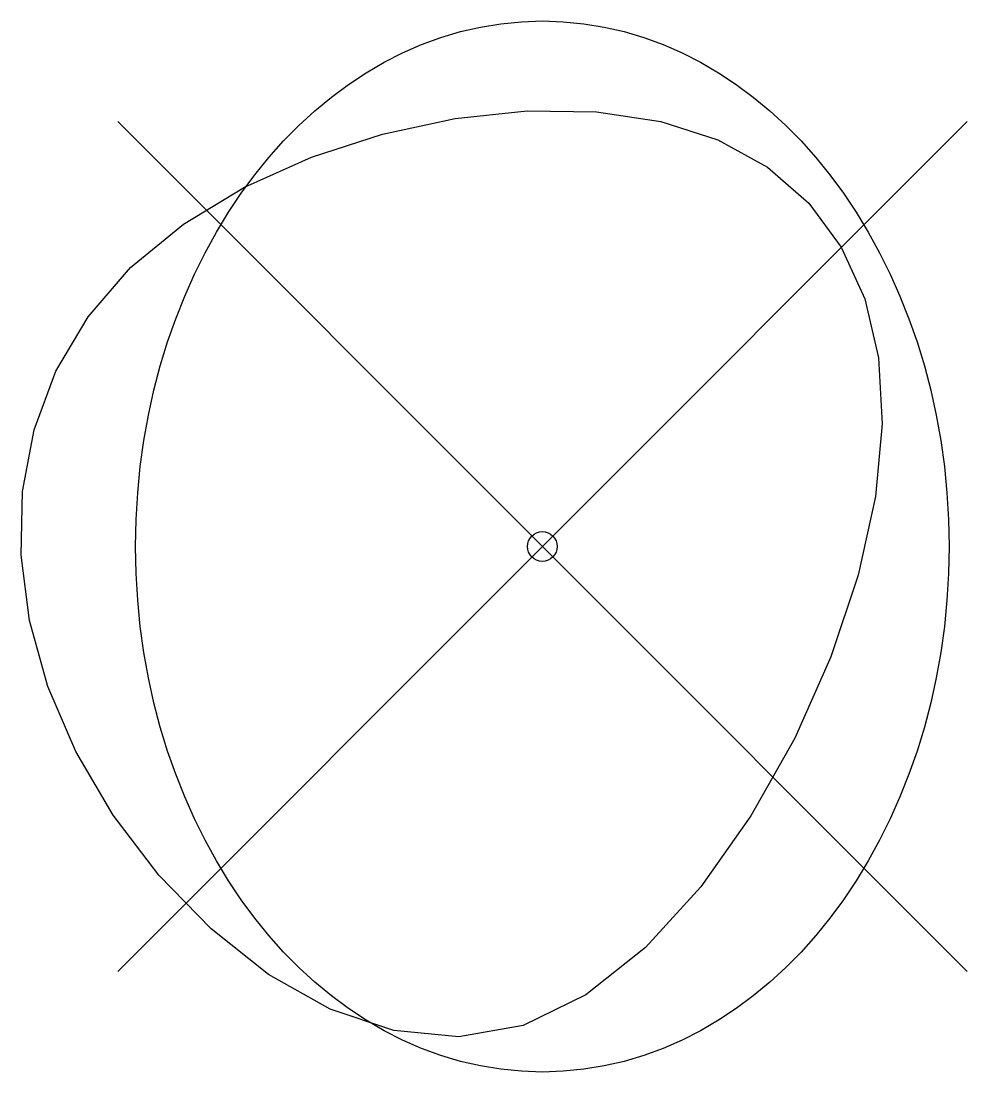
# Model space of a CAD drawing. Header units: metres. Extents: x -5.3 to 4.3, y -5.3 to 5.3.
import ezdxf

# ---------------------------------------------------------------- set-up
doc = ezdxf.new("R2010")
doc.units = ezdxf.units.M
doc.header["$LTSCALE"] = 0.2

msp = doc.modelspace()

# ---------------------------------------------------------------- linework, layer by layer
for p, q in [((-0.881, 4.325), (-0.152, 4.401)), ((-0.152, 4.401), (0.548, 4.393)), ((0.548, 4.393), (1.197, 4.296)), ((-1.615, 4.168), (-0.881, 4.325)), ((1.197, 4.296), (1.775, 4.108)), ((-2.333, 3.935), (-1.615, 4.168)), ((1.775, 4.108), (2.276, 3.832)), ((-3.012, 3.63), (-2.333, 3.935)), ((2.276, 3.832), (2.693, 3.47)), ((-3.629, 3.256), (-3.012, 3.63)), ((2.693, 3.47), (3.022, 3.026)), ((-4.162, 2.818), (-3.629, 3.256)), ((3.022, 3.026), (3.259, 2.504)), ((-4.592, 2.32), (-4.162, 2.818)), ((3.259, 2.504), (3.399, 1.908)), ((-4.917, 1.771), (-4.592, 2.32)), ((3.399, 1.908), (3.437, 1.24)), ((-5.138, 1.18), (-4.917, 1.771)), ((-5.255, 0.557), (-5.138, 1.18)), ((3.437, 1.24), (3.369, 0.505)), ((-5.27, -0.089), (-5.255, 0.557)), ((3.369, 0.505), (3.192, -0.289)), ((-5.185, -0.749), (-5.27, -0.089)), ((3.192, -0.289), (2.915, -1.114)), ((-5, -1.413), (-5.185, -0.749)), ((2.915, -1.114), (2.551, -1.936)), ((-4.717, -2.072), (-5, -1.413)), ((2.551, -1.936), (2.109, -2.722)), ((-4.339, -2.715), (-4.717, -2.072)), ((-3.878, -3.32), (-4.339, -2.715)), ((2.109, -2.722), (1.603, -3.438)), ((-3.349, -3.864), (-3.878, -3.32)), ((1.603, -3.438), (1.042, -4.052)), ((-2.767, -4.323), (-3.349, -3.864)), ((1.042, -4.052), (0.44, -4.531)), ((-2.146, -4.674), (-2.767, -4.323)), ((0.44, -4.531), (-0.193, -4.84)), ((-1.5, -4.892), (-2.146, -4.674)), ((-0.193, -4.84), (-0.844, -4.956)), ((-0.844, -4.956), (-1.5, -4.892))]:
    msp.add_line(p, q)
at = {"lineweight": -3}
for p, q in [((-4.293, 4.293), (4.293, -4.293)), ((4.293, 4.293), (-4.293, -4.293))]:
    msp.add_line(p, q, dxfattribs=at)
msp.add_circle((0, 0), 0.15)
msp.add_ellipse((0, 0), major_axis=(0, -5.31), ratio=0.774302)

doc.saveas('drawing.dxf')
